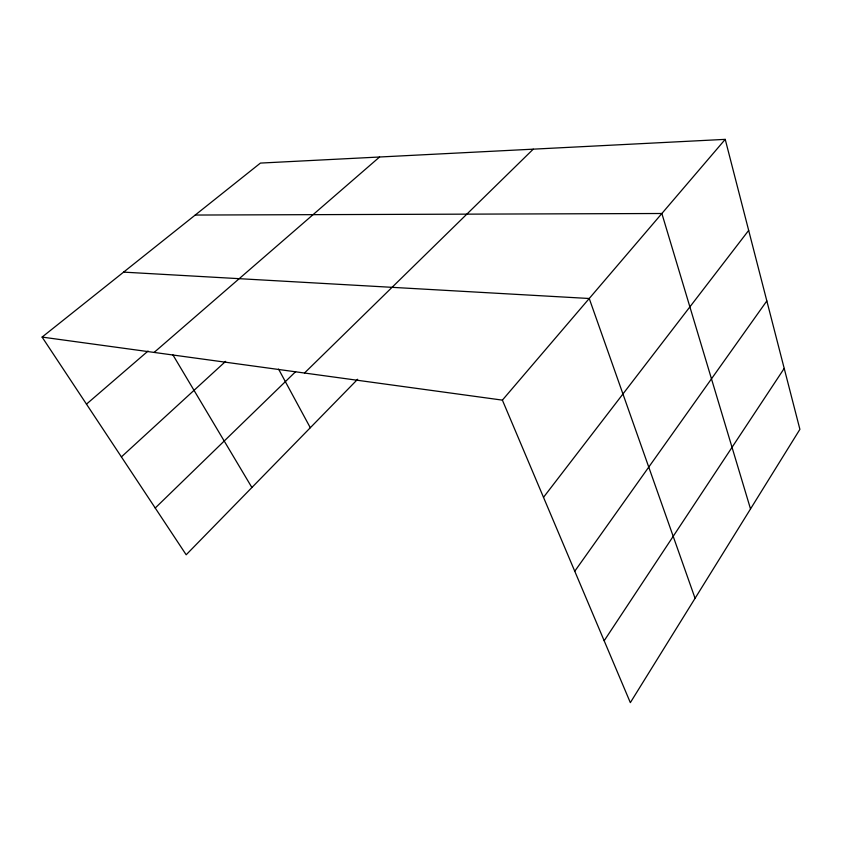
<?xml version="1.0" encoding="UTF-8"?>
<svg xmlns="http://www.w3.org/2000/svg" width="842" height="842" viewBox="0 0 842 842"><rect width="100%" height="100%" fill="white"/><g stroke="black" fill="none" stroke-linecap="round" stroke-linejoin="round"><path stroke-width="1.26" d="M604.167 640.751L784.207 368.407M574.76 571.223L766.83 300.941M543.5 497.338L748.664 230.413M502.39 400.129L725.225 139.362L799.9 429.336L630.342 702.638L502.39 400.129L42.1 337.084L186.177 554.773L357.661 379.258M304.488 373.027L533.249 149.16M155.223 508.021L295.647 371.648M121.395 456.901L225.645 361.355M154.118 352.43L379.584 157.001M86.473 404.139L148.066 351.03M42.1 337.084L260.42 163.085L725.225 139.362M195.218 215.047L661.865 213.5L750.517 508.936M123.616 272.124L589.242 298.5L695.071 598.315M172.873 354.829L251.895 487.507M278.576 369.101L310.298 427.725"/></g></svg>
